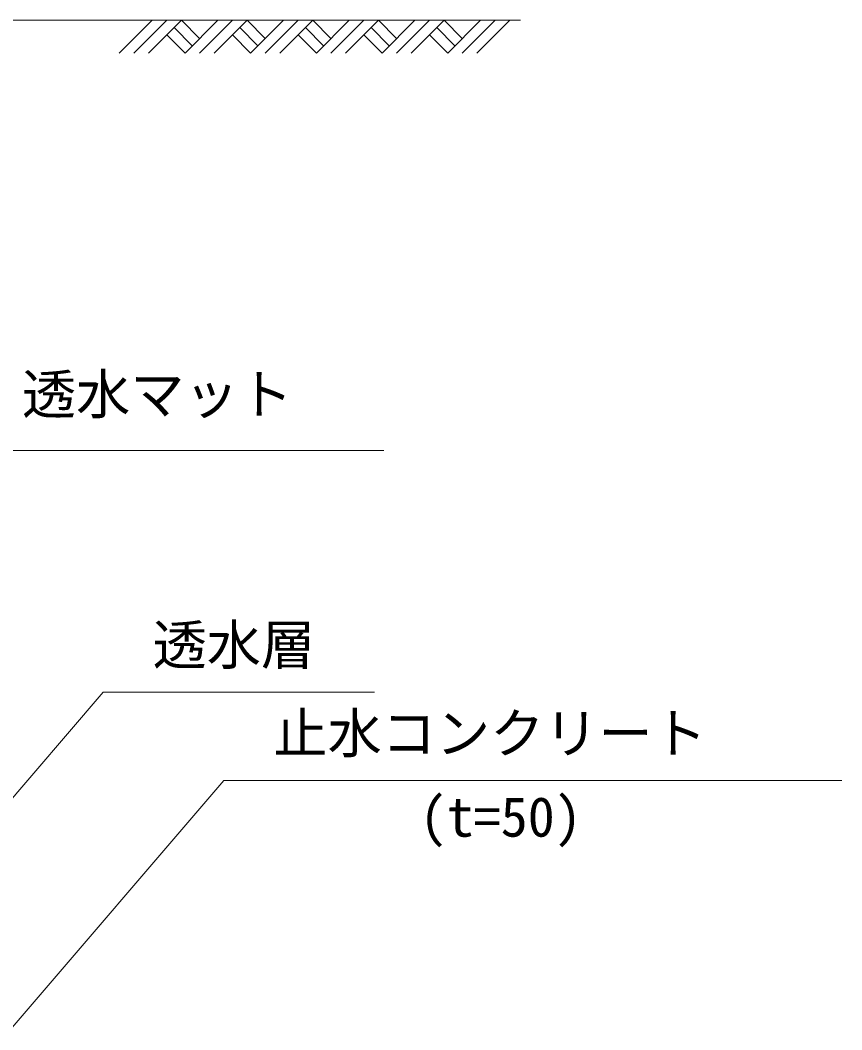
# Model space of a CAD drawing. Units: millimetres, scale not verified. Extents: x -1 to 252299, y 59402 to 118802.
# Drawn here: x 125287 to 130595, y 92459 to 98980 of the extents above; entities that cross this region are included whole.
import ezdxf
from ezdxf.enums import TextEntityAlignment as Align

# ---------------------------------------------------------------- set-up
doc = ezdxf.new("R2010")
doc.units = ezdxf.units.MM
doc.header["$LTSCALE"] = 300
for name, color, linetype, lineweight in [('D-DCR', 7, 'Continuous', 18), ('D-STR', 1, 'Continuous', 18), ('D-STR-HTXT', 7, 'Continuous', 18)]:
    doc.layers.add(name, color=color, linetype=linetype, lineweight=lineweight)
doc.styles.add('ＭＳ ゴシック', font='')
doc.styles.get('ＭＳ ゴシック').set_extended_font_data('MS Gothic')

msp = doc.modelspace()

# ---------------------------------------------------------------- linework, layer by layer
at = {"layer": 'D-DCR'}
for p, q in [((125927.7, 98768.3), (126139.8, 98980.4)), ((126022, 98768.3), (126234.1, 98980.4)), ((126116.3, 98768.3), (126328.4, 98980.4)), ((126328.4, 98980.4), (126446.3, 98862.5)), ((126352, 98768.3), (126564.1, 98980.4)), ((126446.3, 98768.3), (126658.4, 98980.4)), ((126540.5, 98768.3), (126752.7, 98980.4)), ((126752.7, 98980.4), (126870.5, 98862.5)), ((126776.2, 98768.3), (126988.4, 98980.4)), ((126870.5, 98768.3), (127082.7, 98980.4)), ((126964.8, 98768.3), (127176.9, 98980.4)), ((127176.9, 98980.4), (127294.8, 98862.5)), ((127200.5, 98768.3), (127412.6, 98980.4)), ((127294.8, 98768.3), (127506.9, 98980.4)), ((127389.1, 98768.3), (127601.2, 98980.4)), ((127601.2, 98980.4), (127719.1, 98862.5)), ((127624.8, 98768.3), (127836.9, 98980.4)), ((127719.1, 98768.3), (127931.2, 98980.4)), ((127813.3, 98768.3), (128025.5, 98980.4)), ((128025.5, 98980.4), (128143.3, 98862.5)), ((128049, 98768.3), (128261.2, 98980.4)), ((128143.3, 98768.3), (128355.4, 98980.4)), ((128237.6, 98768.3), (128449.7, 98980.4)), ((126234.1, 98886.1), (126352, 98768.3)), ((126281.3, 98933.2), (126399.1, 98815.4)), ((126658.4, 98886.1), (126776.2, 98768.3)), ((126705.5, 98933.2), (126823.4, 98815.4)), ((127082.7, 98886.1), (127200.5, 98768.3)), ((127129.8, 98933.2), (127247.6, 98815.4)), ((127506.9, 98886.1), (127624.8, 98768.3)), ((127554.1, 98933.2), (127671.9, 98815.4)), ((127931.2, 98886.1), (128049, 98768.3)), ((127978.3, 98933.2), (128096.2, 98815.4))]:
    msp.add_line(p, q, dxfattribs=at)
at = {"layer": 'D-STR'}
msp.add_line((123932, 98980.4), (128518.6, 98980.4), dxfattribs=at)
at = {"layer": 'D-STR-HTXT'}
for p, q in [((124104.2, 96201.8), (127636.1, 96201.8)), ((124610.8, 93225.7), (125823, 94640.2)), ((125823, 94640.2), (127577.3, 94640.2)), ((125222.7, 92458.6), (126603.1, 94069.3)), ((126603.1, 94069.3), (130595.3, 94069.3))]:
    msp.add_line(p, q, dxfattribs=at)

# ---------------------------------------------------------------- texts
at = {"layer": 'D-STR-HTXT', "color": 1, "style": 'ＭＳ ゴシック'}
for s, p in [('透水マット', (125298.4, 96359)), ('透水層', (126143, 94740.2)), ('止水コンクリート', (126923.1, 94169.3)), ('(t=50)', (127867.8, 93629.2))]:
    msp.add_text(s, height=256.6, dxfattribs=at).set_placement(p, align=Align.BOTTOM_LEFT)

doc.saveas('drawing.dxf')
